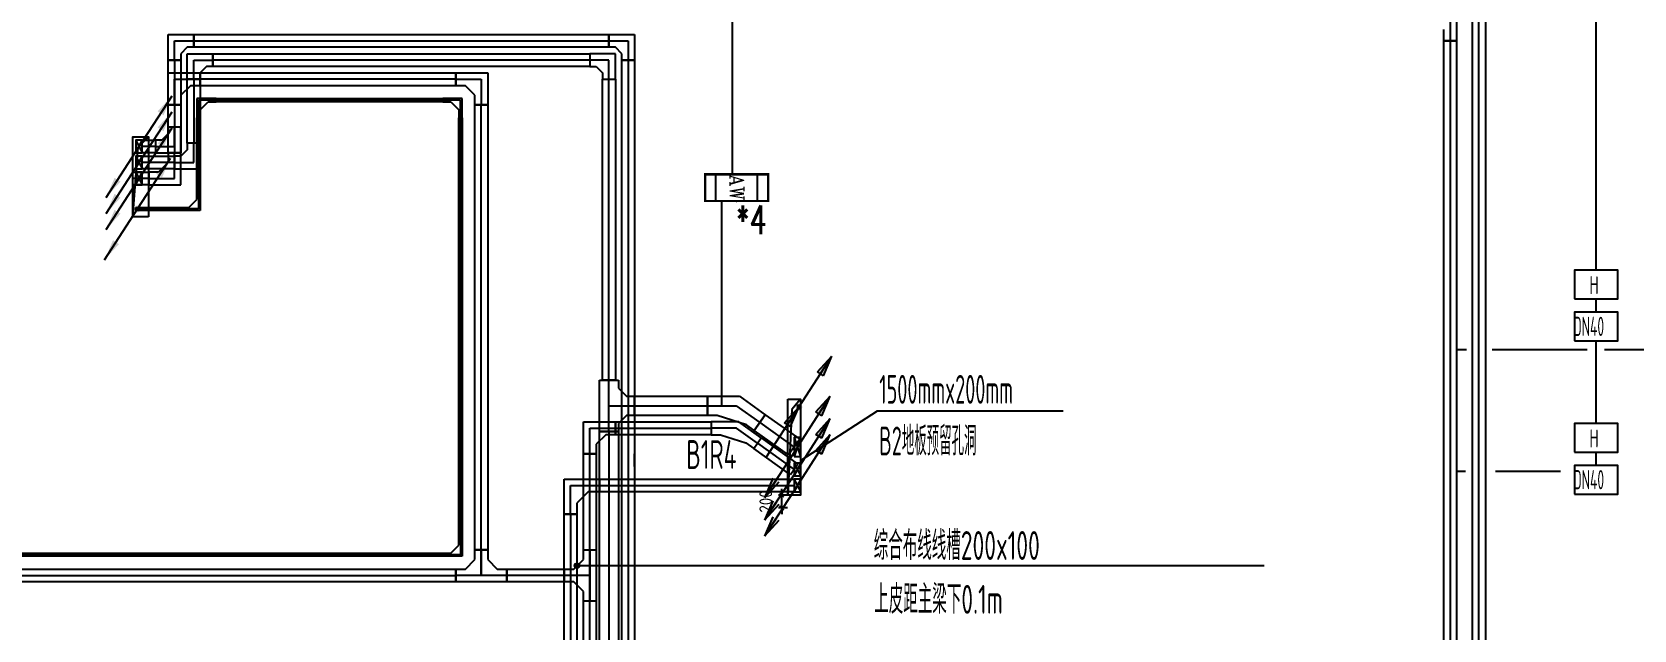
# Model space of a CAD drawing. Extents: x 0 to 3879896, y -114000 to 391286.
# Drawn here: x 1982784 to 2007824, y 260631 to 269968 of the extents above; entities that cross this region are included whole.
import ezdxf
from ezdxf.enums import TextEntityAlignment as Align

# ---------------------------------------------------------------- set-up
doc = ezdxf.new("R2010")
doc.units = 0
doc.header["$LTSCALE"] = 1000
doc.header["$MEASUREMENT"] = 0
doc.layers.get('0').update_dxf_attribs({"linetype": 'CONTINUOUS'})
doc.layers.get('Defpoints').update_dxf_attribs({"linetype": 'CONTINUOUS'})
for name, color, linetype in [('CABLETRAY_DOTE', 5, 'CONTINUOUS'), ('CABLETRAY_WEAK', 6, 'CONTINUOUS'), ('T-C-CHANNELS', 30, 'CONTINUOUS'), ('T-I-CHANNELS', 2, 'CONTINUOUS'), ('T-METER DATA', 150, 'C_LINE'), ('T-R-INTEGRATE', 1, 'CONTINUOUS'), ('T-S-CHANNELS', 4, 'CONTINUOUS'), ('T-SYSTEM BLOCK', 4, 'CONTINUOUS'), ('T-TEXT', 7, 'CONTINUOUS'), ('T-TEXT-RD', 3, 'CONTINUOUS'), ('T-光企', 120, 'CONTINUOUS'), ('T-电源线槽', 1, 'CONTINUOUS'), ('T-结构提条件', 252, 'CONTINUOUS'), ('T-铁塔', 3, 'CONTINUOUS')]:
    doc.layers.add(name, color=color, linetype=linetype)
doc.styles.add('_TCH_LABEL', font='COMPLEX', dxfattribs={"bigfont": 'GBCBIG'})
doc.styles.add('GBSTYLE', font='gbxwxt.shx', dxfattribs={"width": 0.6, "bigfont": 'gbhzfs.shx'})
doc.styles.add('HZTXT1', font='txtd.shx', dxfattribs={"width": 0.7, "bigfont": 'hztxt.shx'})
doc.styles.get("Standard").update_dxf_attribs({"font": 'GBENOR', "bigfont": 'GBCBIG'})
doc.linetypes.add('C_LINE', pattern='A,25.7,-2.08,["C",Standard,S=2.54,R=0,X=-0.54,Y=-1.27],-2.35', length=30.13)
doc.dimstyles.get("Standard").update_dxf_attribs({"dimscale": 100, "dimtxt": 3.5, "dimasz": 1, "dimexe": 2.5, "dimexo": 3, "dimgap": 1.5, "dimtad": 1, "dimdec": 0, "dimzin": 0, "dimdsep": 46, "dimtxsty": 'Standard', "dimblk": 'ARCHTICK', "dimcen": 0.09, "dimadec": 0, "dimazin": 0, "dimtfac": 1, "dimtdec": 0, "dimtix": 1, "dimtmove": 2, "dimatfit": 3, "dimldrblk": 'ARCHTICK', "dimfxl": 1, "dimtolj": 1, "dimtzin": 0, "dimarcsym": 0})

# ---------------------------------------------------------------- blocks, each defined once
blk = doc.blocks.new('空调抄费表')
at = {"layer": 'T-SYSTEM BLOCK'}
blk.add_lwpolyline([(-338, 0), (338, 0), (338, 450), (-338, 450)], close=True, dxfattribs=at)
at = {"layer": 'T-TEXT', "style": 'GBSTYLE', "width": 0.7}
blk.add_text('H', height=281, dxfattribs=at).set_placement((-106, 76))
blk = doc.blocks.new('$equip_U$00000265(GZ顾恪)')
at = {"linetype": 'Continuous'}
for p, q in [((-0.54, 0.7), (-0.54, 0)), ((0.54, 0.7), (0.54, 0))]:
    blk.add_line(p, q, dxfattribs=at)
at = {"const_width": 0.06}
blk.add_lwpolyline([(-0.82, 0.7), (0.82, 0.7), (0.82, 0), (-0.82, 0)], close=True, dxfattribs=at)
for p in [(0, 0.7), (-0.82, 0.35), (0, 0), (0.82, 0.35)]:
    blk.add_point(p)
at = {"color": 7, "style": '_TCH_LABEL'}
blk.add_attdef('$TEXT$', text='', height=0.36, dxfattribs=at).set_placement((-0.004, 0.344), align=Align.MIDDLE_CENTER)
at = {"color": 7, "style": '_TCH_LABEL', "flags": 1}
blk.add_attdef('A', text='', height=0.000025, dxfattribs=at).set_placement((0, 0), align=Align.MIDDLE_CENTER)
blk = doc.blocks.new('ArchTick')
at = {"color": 0, "const_width": 0.2}
blk.add_lwpolyline([(-0.35, -0.35), (0.35, 0.35)], dxfattribs=at)
blk = doc.blocks.new('*D672')
at = {"layer": 'Defpoints', "color": 0, "transparency": 16777216}
for p in [(1994503, 262737, 0), (1994602, 262737, 0), (1994602, 262537, 0)]:
    blk.add_point(p, dxfattribs=at)
at = {"layer": 'T-结构提条件', "color": 0, "lineweight": -2, "transparency": 16777216}
for p, q in [((1994592, 262737, 0), (1994453, 262737, 0)), ((1994503, 262737, 0), (1994503, 262837, 0)), ((1994503, 262537, 0), (1994503, 262737, 0)), ((1994592, 262537, 0), (1994453, 262537, 0)), ((1994503, 262537, 0), (1994503, 262437, 0))]:
    blk.add_line(p, q, dxfattribs=at)
at = {"layer": 'T-结构提条件', "color": 0, "lineweight": -2, "transparency": 16777216, "xscale": 100, "yscale": 100, "zscale": 100}
for p, rotation in [((1994503, 262737, 0), 270), ((1994503, 262537, 0), 90)]:
    blk.add_blockref('ArchTick', p, dxfattribs=dict(at, rotation=rotation))
at = {"layer": 'T-结构提条件', "color": 0, "transparency": 16777216, "insert": (1994253, 262637, 0), "char_height": 200, "attachment_point": 5, "rotation": 90}
blk.add_mtext('\\A1;200', dxfattribs=at)
blk = doc.blocks.new('_ArchTick')
at = {"color": 0, "linetype": 'ByBlock', "const_width": 0.4}
blk.add_lwpolyline([(-0.5, -0.5), (0.5, 0.5)], dxfattribs=at)

msp = doc.modelspace()

# ---------------------------------------------------------------- hatches: boundary and pattern name
at = {"layer": 'T-SYSTEM BLOCK'}
h = msp.add_hatch(color=256, dxfattribs=at)
edge = h.paths.add_edge_path()
edge.add_arc((1984456.9, 268180.4), 52.5, 0, 360)
h.paths.add_polyline_path([(1984839.5, 268668.9), (1984972, 268974.2), (1984747.1, 268728.9)])
h = msp.add_hatch(color=256, dxfattribs=at)
edge = h.paths.add_edge_path()
edge.add_arc((1984456.9, 268180.4), 52.5, 0, 360)
h.paths.add_polyline_path([(1984839.5, 268668.9), (1984972, 268974.2), (1984747.1, 268728.9)])
h = msp.add_hatch(color=256, dxfattribs=at)
edge = h.paths.add_edge_path()
edge.add_arc((1984456.9, 267930.4), 52.5, 0, 360)
h.paths.add_polyline_path([(1984839.5, 268418.9), (1984972, 268724.2), (1984747.1, 268478.9)])
h = msp.add_hatch(color=256, dxfattribs=at)
edge = h.paths.add_edge_path()
edge.add_arc((1984456.9, 267930.4), 52.5, 0, 360)
h.paths.add_polyline_path([(1984839.5, 268418.9), (1984972, 268724.2), (1984747.1, 268478.9)])
h = msp.add_hatch(color=256, dxfattribs=at)
edge = h.paths.add_edge_path()
edge.add_arc((1984456.9, 267680.4), 52.5, 0, 360)
h.paths.add_polyline_path([(1984839.5, 268168.9), (1984972, 268474.2), (1984747.1, 268228.9)])
h = msp.add_hatch(color=256, dxfattribs=at)
edge = h.paths.add_edge_path()
edge.add_arc((1984456.9, 267680.4), 52.5, 0, 360)
h.paths.add_polyline_path([(1984839.5, 268168.9), (1984972, 268474.2), (1984747.1, 268228.9)])
h = msp.add_hatch(color=256, dxfattribs=at)
edge = h.paths.add_edge_path()
edge.add_arc((1984456.9, 268180.4), 52.5, 0, 360)
h.paths.add_polyline_path([(1984074.2, 267691.8), (1983941.8, 267386.5), (1984166.6, 267631.9)])
h = msp.add_hatch(color=256, dxfattribs=at)
edge = h.paths.add_edge_path()
edge.add_arc((1984456.9, 268180.4), 52.5, 0, 360)
h.paths.add_polyline_path([(1984074.2, 267691.8), (1983941.8, 267386.5), (1984166.6, 267631.9)])
h = msp.add_hatch(color=256, dxfattribs=at)
edge = h.paths.add_edge_path()
edge.add_arc((1984456.9, 267930.4), 52.5, 0, 360)
h.paths.add_polyline_path([(1984074.2, 267441.8), (1983941.8, 267136.5), (1984166.6, 267381.9)])
h = msp.add_hatch(color=256, dxfattribs=at)
edge = h.paths.add_edge_path()
edge.add_arc((1984456.9, 267930.4), 52.5, 0, 360)
h.paths.add_polyline_path([(1984074.2, 267441.8), (1983941.8, 267136.5), (1984166.6, 267381.9)])
h = msp.add_hatch(color=256, dxfattribs=at)
edge = h.paths.add_edge_path()
edge.add_arc((1984432.3, 267205.3), 52.5, 0, 360)
h.paths.add_polyline_path([(1984815, 267693.8), (1984947.4, 267999.1), (1984722.6, 267753.8)])
h = msp.add_hatch(color=256, dxfattribs=at)
edge = h.paths.add_edge_path()
edge.add_arc((1984432.3, 267205.3), 52.5, 0, 360)
h.paths.add_polyline_path([(1984815, 267693.8), (1984947.4, 267999.1), (1984722.6, 267753.8)])
h = msp.add_hatch(color=256, dxfattribs=at)
edge = h.paths.add_edge_path()
edge.add_arc((1984456.9, 267680.4), 52.5, 0, 360)
h.paths.add_polyline_path([(1984074.2, 267191.8), (1983941.8, 266886.5), (1984166.6, 267131.9)])
h = msp.add_hatch(color=256, dxfattribs=at)
edge = h.paths.add_edge_path()
edge.add_arc((1984456.9, 267680.4), 52.5, 0, 360)
h.paths.add_polyline_path([(1984074.2, 267191.8), (1983941.8, 266886.5), (1984166.6, 267131.9)])
h = msp.add_hatch(color=256, dxfattribs=at)
edge = h.paths.add_edge_path()
edge.add_arc((1984432.3, 267205.3), 52.5, 0, 360)
h.paths.add_polyline_path([(1984049.7, 266716.7), (1983917.2, 266411.4), (1984142, 266656.7)])
h = msp.add_hatch(color=256, dxfattribs=at)
edge = h.paths.add_edge_path()
edge.add_arc((1984432.3, 267205.3), 52.5, 0, 360)
h.paths.add_polyline_path([(1984049.7, 266716.7), (1983917.2, 266411.4), (1984142, 266656.7)])
h = msp.add_hatch(color=256, dxfattribs=at)
edge = h.paths.add_edge_path()
edge.add_arc((1994771.8, 264112.1), 52.5, 0, 360)
h.paths.add_polyline_path([(1995154.5, 264600.6), (1995286.9, 264905.9), (1995062.1, 264660.6)])
h = msp.add_hatch(color=256, dxfattribs=at)
edge = h.paths.add_edge_path()
edge.add_arc((1994771.8, 264112.1), 52.5, 0, 360)
h.paths.add_polyline_path([(1995154.5, 264600.6), (1995286.9, 264905.9), (1995062.1, 264660.6)])
h = msp.add_hatch(color=256, dxfattribs=at)
edge = h.paths.add_edge_path()
edge.add_arc((1994746.8, 263487.1), 52.5, 0, 360)
h.paths.add_polyline_path([(1995129.5, 263975.6), (1995261.9, 264280.9), (1995037.1, 264035.6)])
h = msp.add_hatch(color=256, dxfattribs=at)
edge = h.paths.add_edge_path()
edge.add_arc((1994746.8, 263487.1), 52.5, 0, 360)
h.paths.add_polyline_path([(1995129.5, 263975.6), (1995261.9, 264280.9), (1995037.1, 264035.6)])
h = msp.add_hatch(color=256, dxfattribs=at)
h.paths.add_polyline_path([(1994719.3, 264112.1, 0.210266), (1994736.4, 264073.4), (1994771.8, 264112.1), (1994750.9, 264063.9, 0.5398713), (1994824.3, 264112.1, 1)])
h.paths.add_polyline_path([(1994771.8, 264112.1), (1994743.3, 264068, 0.0415828), (1994750.9, 264063.9)], flags=17)
h.paths.add_polyline_path([(1994771.8, 264112.1), (1994736.4, 264073.4, 0.0415828), (1994743.3, 264068)], flags=17)
h.paths.add_polyline_path([(1994743.3, 264068, -0.0415828), (1994736.4, 264073.4), (1994547, 263866.7), (1994593.2, 263836.7)])
h.paths.add_polyline_path([(1994750.9, 264063.9, -0.0415828), (1994743.3, 264068), (1994593.2, 263836.7), (1994639.4, 263806.8)])
h = msp.add_hatch(color=256, dxfattribs=at)
h.paths.add_polyline_path([(1994719.3, 264112.1, 0.210266), (1994736.4, 264073.4), (1994771.8, 264112.1), (1994750.9, 264063.9, 0.5398713), (1994824.3, 264112.1, 1)])
h.paths.add_polyline_path([(1994771.8, 264112.1), (1994743.3, 264068, 0.0415828), (1994750.9, 264063.9)], flags=17)
h.paths.add_polyline_path([(1994771.8, 264112.1), (1994736.4, 264073.4, 0.0415828), (1994743.3, 264068)], flags=17)
h.paths.add_polyline_path([(1994743.3, 264068, -0.0415828), (1994736.4, 264073.4), (1994547, 263866.7), (1994593.2, 263836.7)])
h.paths.add_polyline_path([(1994750.9, 264063.9, -0.0415828), (1994743.3, 264068), (1994593.2, 263836.7), (1994639.4, 263806.8)])
h = msp.add_hatch(color=256, dxfattribs=at)
edge = h.paths.add_edge_path()
edge.add_arc((1994746.8, 263137.1), 52.5, 0, 360)
h.paths.add_polyline_path([(1995129.5, 263625.6), (1995261.9, 263930.9), (1995037.1, 263685.6)])
h = msp.add_hatch(color=256, dxfattribs=at)
edge = h.paths.add_edge_path()
edge.add_arc((1994746.8, 263137.1), 52.5, 0, 360)
h.paths.add_polyline_path([(1995129.5, 263625.6), (1995261.9, 263930.9), (1995037.1, 263685.6)])
h = msp.add_hatch(color=256, dxfattribs=at)
edge = h.paths.add_edge_path()
edge.add_arc((1994746.8, 262887.1), 52.5, 0, 360)
h.paths.add_polyline_path([(1995129.5, 263375.6), (1995261.9, 263680.9), (1995037.1, 263435.6)])
h = msp.add_hatch(color=256, dxfattribs=at)
edge = h.paths.add_edge_path()
edge.add_arc((1994746.8, 262887.1), 52.5, 0, 360)
h.paths.add_polyline_path([(1995129.5, 263375.6), (1995261.9, 263680.9), (1995037.1, 263435.6)])
h = msp.add_hatch(color=256, dxfattribs=at)
edge = h.paths.add_edge_path()
edge.add_arc((1994746.8, 263487.1), 52.5, 0, 360)
h.paths.add_polyline_path([(1994364.2, 262998.5), (1994231.7, 262693.2), (1994456.6, 262938.6)])
h = msp.add_hatch(color=256, dxfattribs=at)
edge = h.paths.add_edge_path()
edge.add_arc((1994746.8, 263487.1), 52.5, 0, 360)
h.paths.add_polyline_path([(1994364.2, 262998.5), (1994231.7, 262693.2), (1994456.6, 262938.6)])
h = msp.add_hatch(color=256, dxfattribs=at)
edge = h.paths.add_edge_path()
edge.add_arc((1994746.8, 263137.1), 52.5, 0, 360)
h.paths.add_polyline_path([(1994364.2, 262648.5), (1994231.7, 262343.2), (1994456.6, 262588.6)])
h = msp.add_hatch(color=256, dxfattribs=at)
edge = h.paths.add_edge_path()
edge.add_arc((1994746.8, 263137.1), 52.5, 0, 360)
h.paths.add_polyline_path([(1994364.2, 262648.5), (1994231.7, 262343.2), (1994456.6, 262588.6)])
h = msp.add_hatch(color=256, dxfattribs=at)
edge = h.paths.add_edge_path()
edge.add_arc((1994746.8, 262887.1), 52.5, 0, 360)
h.paths.add_polyline_path([(1994364.2, 262398.5), (1994231.7, 262093.2), (1994456.6, 262338.6)])
h = msp.add_hatch(color=256, dxfattribs=at)
edge = h.paths.add_edge_path()
edge.add_arc((1994746.8, 262887.1), 52.5, 0, 360)
h.paths.add_polyline_path([(1994364.2, 262398.5), (1994231.7, 262093.2), (1994456.6, 262338.6)])
at = {"layer": 'T-TEXT', "linetype": 'ByBlock'}
h = msp.add_hatch(color=256, dxfattribs=at)
edge = h.paths.add_edge_path()
edge.add_arc((1991302.3, 261635.2), 37.5, 0, 360)

# ---------------------------------------------------------------- linework, layer by layer
at = {"layer": 'CABLETRAY_DOTE'}
for p, q in [((2004951.2, 270280.8, 0), (2004951.2, 269830.8, 0)), ((2005401.2, 256976.3, 0), (2005401.2, 270280.8, 0)), ((1985011.3, 269530.4, 0), (1985011.3, 269830.4, 0)), ((1985011.3, 269830.4, 0), (1985311.3, 269830.4, 0)), ((1985311.3, 269830.4, 0), (1991802.3, 269830.4, 0)), ((1991802.3, 269830.4, 0), (1992102.3, 269830.4, 0)), ((1992102.3, 269830.4, 0), (1992102.3, 269530.4, 0)), ((2004951.2, 269830.8, 0), (2004951.2, 257514.4, 0)), ((1985011.3, 269530.4, 0), (1985011.3, 268480.3, 0)), ((1992102.3, 269530.4, 0), (1992102.3, 251850.5, 0)), ((1985011.3, 268830.4, 0), (1985011.3, 269230.4, 0)), ((1985011.3, 269230.4, 0), (1985411.3, 269230.4, 0)), ((1989407, 269230.4, 0), (1985411.3, 269230.4, 0)), ((1989407, 269230.4, 0), (1989807, 269230.4, 0)), ((1989807, 269230.4, 0), (1989807, 268830.4, 0)), ((1985011.3, 268830.4, 0), (1985011.3, 268080.2, 0)), ((1989807, 261880.7, 0), (1989807, 268830.4, 0)), ((1985011.3, 268180.3, 0), (1985011.3, 268480.3, 0)), ((1984711.3, 268180.3, 0), (1984506.9, 268180.4, 0)), ((1984711.3, 268180.3, 0), (1985011.3, 268180.3, 0)), ((1985011.3, 267680.2, 0), (1985011.3, 268080.2, 0)), ((1984611.3, 267680.2, 0), (1984356.9, 267680.2, 0)), ((1984611.3, 267680.2, 0), (1985011.3, 267680.2, 0)), ((1991502.3, 263380, 0), (1991502.3, 263780, 0)), ((1991502.3, 263780, 0), (1991902.3, 263780, 0)), ((1991902.3, 263780, 0), (1993397.6, 263780, 0)), ((1991502.3, 252800.5, 0), (1991502.3, 263380, 0)), ((1991202.3, 262437.1, 0), (1991202.3, 262887.1, 0)), ((1991202.3, 262887.1, 0), (1991652.3, 262887.1, 0)), ((1991652.3, 262887.1, 0), (1994696.8, 262887.1, 0)), ((1991202.3, 262437.1, 0), (1991202.3, 253250.5, 0)), ((1989807, 261880.7, 0), (1989807, 261480.7, 0)), ((1977096.9, 261480.7, 0), (1989407, 261480.7, 0)), ((1989807, 261480.7, 0), (1989407, 261480.7, 0))]:
    msp.add_line(p, q, dxfattribs=at)
at = {"layer": 'CABLETRAY_DOTE', "linetype": 'ByBlock'}
for p, q in [((1985311.3, 269230.4, 0), (1985311.3, 269530.4, 0)), ((1985311.3, 269530.4, 0), (1985611.3, 269530.4, 0)), ((1991502.3, 269530.4, 0), (1985611.3, 269530.4, 0)), ((1991802.3, 269530.4, 0), (1991502.3, 269530.4, 0)), ((1991802.3, 269230.4, 0), (1991802.3, 269530.4, 0)), ((1985311.3, 269230.4, 0), (1985311.3, 268230.4, 0)), ((1991802.3, 264530, 0), (1991802.3, 269230.4, 0)), ((1985661.3, 268905.4, 0), (1985386.3, 268905.4, 0)), ((1985386.3, 268905.4, 0), (1985386.3, 268630.4, 0)), ((1985661.3, 268905.4, 0), (1989207, 268905.4, 0)), ((1989482, 268905.4, 0), (1989207, 268905.4, 0)), ((1989482, 268630.4, 0), (1989482, 268905.4, 0)), ((1985386.3, 267480.3, 0), (1985386.3, 268630.4, 0)), ((1989482, 262080.7, 0), (1989482, 268630.4, 0)), ((1985311.3, 267930.4, 0), (1985311.3, 268230.4, 0)), ((1985011.3, 267930.4, 0), (1984506.9, 267930.4, 0)), ((1985011.3, 267930.4, 0), (1985311.3, 267930.4, 0)), ((1985386.3, 267480.3, 0), (1985386.3, 267205.3, 0)), ((1984457.3, 267205.3, 0), (1985111.3, 267205.3, 0)), ((1985386.3, 267205.3, 0), (1985111.3, 267205.3, 0)), ((1991802.3, 263730, 0), (1991802.3, 264530, 0)), ((1991802.3, 264130, 0), (1992202.3, 264130, 0)), ((1992202.3, 264130, 0), (1993342.1, 264130, 0)), ((1993342.1, 264130, 0), (1993792.1, 264130, 0)), ((1993792.1, 264130, 0), (1994158.9, 263869.3, 0)), ((1991802.3, 263730, 0), (1991802.3, 252350.5, 0)), ((1993797.6, 263780, 0), (1993397.6, 263780, 0)), ((1994123, 263547.4, 0), (1993797.6, 263780, 0)), ((1994158.9, 263869.3, 0), (1994696.8, 263487.1, 0)), ((1994123, 263547.4, 0), (1994696.8, 263137.1, 0)), ((1989482, 262080.7, 0), (1989482, 261805.7, 0)), ((1989207, 261805.7, 0), (1976646.9, 261805.7, 0)), ((1989482, 261805.7, 0), (1989207, 261805.7, 0)), ((1989807, 261480.7), (1989807, 261880.7)), ((1991502.3, 261880.7), (1991502.3, 261080.7)), ((1990207, 261480.7), (1989407, 261480.7)), ((1991102.3, 261480.7), (1990207, 261480.7)), ((1991502.3, 261480.7), (1991102.3, 261480.7))]:
    msp.add_line(p, q, dxfattribs=at)
at = {"layer": 'CABLETRAY_WEAK'}
for p, q in [((2005301.2, 256976.3, 0), (2005301.2, 270280.8, 0)), ((2005501.2, 270280.8, 0), (2005501.2, 256976.3, 0)), ((1991402.3, 263380, 0), (1991402.3, 263880, 0)), ((1991402.3, 263880, 0), (1991902.3, 263880, 0)), ((1991752.3, 263680, 0), (1991602.3, 263530, 0)), ((1991902.3, 263680, 0), (1991752.3, 263680, 0)), ((1991902.3, 263680, 0), (1991902.3, 263880, 0)), ((1991902.3, 263880, 0), (1993397.6, 263880, 0)), ((1991902.3, 263880, 0), (1991902.3, 263680, 0)), ((1993397.6, 263680, 0), (1991902.3, 263680, 0)), ((1993397.6, 263880, 0), (1993397.6, 263680, 0)), ((1991602.3, 263530, 0), (1991602.3, 263380, 0)), ((1991402.3, 263380, 0), (1991602.3, 263380, 0)), ((1991602.3, 263380, 0), (1991402.3, 263380, 0)), ((1991402.3, 261730.7, 0), (1991402.3, 263380, 0)), ((1991602.3, 263380, 0), (1991602.3, 252800.5, 0)), ((1994796.8, 263237.1, 0), (1994696.8, 263037.1, 0)), ((1994696.8, 263237.1, 0), (1994796.8, 263037.1, 0)), ((1991402.3, 252800.5, 0), (1991402.3, 261230.7, 0))]:
    msp.add_line(p, q, dxfattribs=at)
at = {"layer": 'CABLETRAY_WEAK', "linetype": 'ByBlock'}
for p, q in [((1993829.7, 263880, 0), (1993397.6, 263880, 0)), ((1993397.6, 263880, 0), (1993397.6, 263680, 0)), ((1993397.6, 263680, 0), (1993547.6, 263680, 0)), ((1993547.6, 263680, 0), (1993942.8, 263553.3, 0)), ((1994181.2, 263628.7, 0), (1993829.7, 263880, 0)), ((1993942.8, 263553.3, 0), (1994064.8, 263466, 0)), ((1994064.8, 263466, 0), (1994181.2, 263628.7, 0)), ((1994064.8, 263466, 0), (1994181.2, 263628.7, 0)), ((1994638.7, 263055.7, 0), (1994064.8, 263466, 0)), ((1994181.2, 263628.7, 0), (1994755, 263218.4, 0)), ((1994755, 263218.4, 0), (1994638.7, 263055.7, 0)), ((1989557, 261580.7), (1989707, 261730.7)), ((1989707, 261730.7), (1989707, 261880.7)), ((1989707, 261880.7), (1989907, 261880.7)), ((1989907, 261880.7), (1989907, 261730.7)), ((1989907, 261730.7), (1990057, 261580.7)), ((1991252.3, 261580.7), (1991402.3, 261730.7)), ((1991402.3, 261730.7), (1991402.3, 261880.7)), ((1991402.3, 261880.7), (1991602.3, 261880.7)), ((1991602.3, 261880.7), (1991602.3, 261080.7)), ((1989407, 261380.7), (1989407, 261580.7)), ((1989407, 261580.7), (1989557, 261580.7)), ((1990057, 261580.7), (1990207, 261580.7)), ((1990207, 261380.7), (1990207, 261580.7)), ((1990207, 261580.7), (1991102.3, 261580.7)), ((1990207, 261580.7), (1990207, 261380.7)), ((1991102.3, 261580.7), (1991102.3, 261380.7)), ((1991102.3, 261380.7), (1991102.3, 261580.7)), ((1991102.3, 261580.7), (1991252.3, 261580.7)), ((1990207, 261380.7), (1989407, 261380.7)), ((1991102.3, 261380.7), (1990207, 261380.7)), ((1991252.3, 261380.7), (1991102.3, 261380.7)), ((1991402.3, 261230.7), (1991252.3, 261380.7)), ((1991402.3, 261080.7), (1991402.3, 261230.7)), ((1991602.3, 261080.7), (1991402.3, 261080.7))]:
    msp.add_line(p, q, dxfattribs=at)
at = {"layer": 'CABLETRAY_WEAK', "elevation": 0}
msp.add_lwpolyline([(1994696.8, 263037.1), (1994796.8, 263037.1), (1994796.8, 263237.1), (1994696.8, 263237.1)], close=True, dxfattribs=at)
at = {"layer": 'T-C-CHANNELS'}
for p, q in [((1984911.3, 269530.4, 0), (1984911.3, 269930.4, 0)), ((1984911.3, 269930.4, 0), (1985311.3, 269930.4, 0)), ((1985211.3, 269730.4, 0), (1985111.3, 269630.4, 0)), ((1985311.3, 269730.4, 0), (1985211.3, 269730.4, 0)), ((1985311.3, 269930.4, 0), (1985311.3, 269730.4, 0)), ((1985311.3, 269730.4, 0), (1985311.3, 269930.4, 0)), ((1985311.3, 269930.4, 0), (1991802.3, 269930.4, 0)), ((1991802.3, 269730.4, 0), (1985311.3, 269730.4, 0)), ((1991802.3, 269930.4, 0), (1991802.3, 269730.4, 0)), ((1991802.3, 269930.4, 0), (1992202.3, 269930.4, 0)), ((1991802.3, 269730.4, 0), (1991802.3, 269930.4, 0)), ((1991902.3, 269730.4, 0), (1991802.3, 269730.4, 0)), ((1992002.3, 269630.4, 0), (1991902.3, 269730.4, 0)), ((1992202.3, 269930.4, 0), (1992202.3, 269530.4, 0)), ((1984911.3, 268480.3, 0), (1984911.3, 269530.4, 0)), ((1984911.3, 269530.4, 0), (1985111.3, 269530.4, 0)), ((1985111.3, 269530.4, 0), (1984911.3, 269530.4, 0)), ((1985111.3, 269630.4, 0), (1985111.3, 269530.4, 0)), ((1985111.3, 269530.4, 0), (1985111.3, 268480.3, 0)), ((1992002.3, 269530.4, 0), (1992002.3, 269630.4, 0)), ((1992202.3, 269530.4, 0), (1992002.3, 269530.4, 0)), ((1992002.3, 251850.5, 0), (1992002.3, 269530.4, 0)), ((1992002.3, 269530.4, 0), (1992202.3, 269530.4, 0)), ((1992202.3, 269530.4, 0), (1992202.3, 251850.5, 0)), ((1985111.3, 268480.3, 0), (1984911.3, 268480.3, 0)), ((1985111.3, 268480.3, 0), (1984911.3, 268480.3, 0)), ((1984911.3, 268480.3, 0), (1984911.3, 268380.3, 0)), ((1985111.3, 268080.3, 0), (1985111.3, 268480.3, 0)), ((1984406.9, 268280.4, 0), (1984506.9, 268080.4, 0)), ((1984406.9, 268080.4, 0), (1984506.9, 268280.4, 0)), ((1984406.9, 268280.4, 0), (1984506.9, 268080.4, 0)), ((1984406.9, 268080.4, 0), (1984506.9, 268280.4, 0)), ((1984506.8, 268080.4, 0), (1984506.9, 268280.4, 0)), ((1984506.9, 268280.4, 0), (1984711.3, 268280.3, 0)), ((1984711.3, 268280.3, 0), (1984711.3, 268080.3, 0)), ((1984811.3, 268280.3, 0), (1984711.3, 268280.3, 0)), ((1984711.3, 268280.3, 0), (1984711.3, 268080.3, 0)), ((1984911.3, 268380.3, 0), (1984811.3, 268280.3, 0)), ((1984711.3, 268080.3, 0), (1984506.8, 268080.4, 0)), ((1984711.3, 268080.3, 0), (1985111.3, 268080.3, 0))]:
    msp.add_line(p, q, dxfattribs=at)
at = {"layer": 'T-C-CHANNELS', "elevation": 0}
msp.add_lwpolyline([(1984506.9, 268080.4), (1984506.9, 268280.4), (1984406.9, 268280.4), (1984406.9, 268080.4)], close=True, dxfattribs=at)
msp.add_lwpolyline([(1984506.9, 268080.4), (1984506.9, 268280.4), (1984406.9, 268280.4), (1984406.9, 268080.4)], close=True, dxfattribs=at)
at = {"layer": 'T-I-CHANNELS'}
for p, q in [((2005051.2, 270380.8, 0), (2005051.2, 269830.8, 0)), ((2004851.2, 269830.8, 0), (2004851.2, 270005.8, 0)), ((2005051.2, 269830.8, 0), (2004851.2, 269830.8, 0)), ((2004851.2, 257514.4, 0), (2004851.2, 269830.8, 0)), ((2004851.2, 269830.8, 0), (2005051.2, 269830.8, 0)), ((2005051.2, 269830.8, 0), (2005051.2, 257514.4, 0)), ((1991102.3, 262437.1, 0), (1991102.3, 262987.1, 0)), ((1991102.3, 262987.1, 0), (1991652.3, 262987.1, 0)), ((1991652.3, 262787.1, 0), (1991652.3, 262987.1, 0)), ((1991652.3, 262987.1, 0), (1994696.8, 262987.1, 0)), ((1991652.3, 262987.1, 0), (1991652.3, 262787.1, 0)), ((1994796.8, 262987.1, 0), (1994696.8, 262787.1, 0)), ((1994696.8, 262987.1, 0), (1994796.8, 262787.1, 0)), ((1994696.8, 262987.1, 0), (1994696.8, 262787.1, 0)), ((1991477.3, 262787.1, 0), (1991302.3, 262612.1, 0)), ((1991652.3, 262787.1, 0), (1991477.3, 262787.1, 0)), ((1994696.8, 262787.1, 0), (1991652.3, 262787.1, 0)), ((1991102.3, 253250.5, 0), (1991102.3, 262437.1, 0)), ((1991102.3, 262437.1, 0), (1991302.3, 262437.1, 0)), ((1991302.3, 262437.1, 0), (1991102.3, 262437.1, 0)), ((1991302.3, 262612.1, 0), (1991302.3, 262437.1, 0)), ((1991302.3, 262437.1, 0), (1991302.3, 253250.5, 0))]:
    msp.add_line(p, q, dxfattribs=at)
at = {"layer": 'T-I-CHANNELS', "elevation": 0}
msp.add_lwpolyline([(1994696.8, 262787.1), (1994796.8, 262787.1), (1994796.8, 262987.1), (1994696.8, 262987.1)], close=True, dxfattribs=at)
msp.add_lwpolyline([(1994696.8, 262787.1), (1994796.8, 262787.1), (1994796.8, 262987.1), (1994696.8, 262987.1)], close=True, dxfattribs=at)
at = {"layer": 'T-METER DATA', "linetype": 'ByBlock'}
for p, q in [((2007233.3, 266249.9, 0), (2007233.3, 274219.7, 0)), ((1993734.5, 267746.6), (1993734.9, 271398.1, 0)), ((1993560.5, 267326.6, 0), (1993560.5, 264146.6)), ((2007233.3, 263855.5, 0), (2007233.3, 265145.4, 0))]:
    msp.add_line(p, q, dxfattribs=at)
at = {"layer": 'T-METER DATA', "color": 1, "linetype": 'ByBlock'}
for centre in [(1934380.6, 300106.3), (2000340.4, 292621.3)]:
    msp.add_circle(centre, 50000, dxfattribs=at)
at = {"layer": 'T-R-INTEGRATE', "linetype": 'ByBlock'}
for p, q in [((2005207.5, 265005.2), (2005051.2, 265005.2)), ((2007093.8, 265005.2), (2005605.9, 265005.2)), ((2008621.4, 265005.2), (2007364.2, 265005.2)), ((2005189.4, 263105.2), (2005051.2, 263105.2)), ((2006675.2, 263105.2), (2005661.8, 263105.2))]:
    msp.add_line(p, q, dxfattribs=at)
at = {"layer": 'T-S-CHANNELS'}
for p, q in [((1984911.3, 268830.4, 0), (1984911.3, 269330.4, 0)), ((1984911.3, 269330.4, 0), (1985411.3, 269330.4, 0)), ((1985411.3, 269130.4, 0), (1985411.3, 269330.4, 0)), ((1985411.3, 269330.4, 0), (1989407, 269330.4, 0)), ((1985411.3, 269330.4, 0), (1985411.3, 269130.4, 0)), ((1989407, 269330.4, 0), (1989407, 269130.4, 0)), ((1989407, 269330.4, 0), (1989907, 269330.4, 0)), ((1989407, 269130.4, 0), (1989407, 269330.4, 0)), ((1989907, 269330.4, 0), (1989907, 268830.4, 0)), ((1985261.3, 269130.4, 0), (1985111.3, 268980.4, 0)), ((1985111.3, 268980.4, 0), (1985111.3, 268830.4, 0)), ((1985411.3, 269130.4, 0), (1985261.3, 269130.4, 0)), ((1989407, 269130.4, 0), (1985411.3, 269130.4, 0)), ((1989557, 269130.4, 0), (1989407, 269130.4, 0)), ((1989707, 268980.4, 0), (1989557, 269130.4, 0)), ((1989707, 268830.4, 0), (1989707, 268980.4, 0)), ((1984911.3, 268080.2, 0), (1984911.3, 268830.4, 0)), ((1984911.3, 268830.4, 0), (1985111.3, 268830.4, 0)), ((1985111.3, 268830.4, 0), (1984911.3, 268830.4, 0)), ((1985111.3, 268830.4, 0), (1985111.3, 268080.2, 0)), ((1989707, 268830.4, 0), (1989907, 268830.4, 0)), ((1989707, 261880.7, 0), (1989707, 268830.4, 0)), ((1989907, 268830.4, 0), (1989707, 268830.4, 0)), ((1989907, 268830.4, 0), (1989907, 261880.7, 0)), ((1985111.3, 268080.2, 0), (1984911.3, 268080.2, 0)), ((1985111.3, 268080.2, 0), (1984911.3, 268080.2, 0)), ((1984911.3, 268080.2, 0), (1984911.3, 267930.2, 0)), ((1985111.3, 267580.2, 0), (1985111.3, 268080.2, 0)), ((1984356.9, 267580.2, 0), (1984356.9, 267780.2, 0)), ((1984356.9, 267780.2, 0), (1984611.3, 267780.2, 0)), ((1984406.9, 267780.2, 0), (1984506.9, 267580.2, 0)), ((1984406.9, 267580.2, 0), (1984506.9, 267780.2, 0)), ((1984611.3, 267780.2, 0), (1984611.3, 267580.2, 0)), ((1984761.3, 267780.2, 0), (1984611.3, 267780.2, 0)), ((1984611.3, 267780.2, 0), (1984611.3, 267580.2, 0)), ((1984911.3, 267930.2, 0), (1984761.3, 267780.2, 0)), ((1984611.3, 267580.2, 0), (1984356.9, 267580.2, 0)), ((1984611.3, 267580.2, 0), (1985111.3, 267580.2, 0)), ((1989557, 261580.7, 0), (1989707, 261730.7, 0)), ((1989907, 261880.7, 0), (1989707, 261880.7, 0)), ((1989707, 261730.7, 0), (1989707, 261880.7, 0)), ((1989707, 261880.7, 0), (1989907, 261880.7, 0)), ((1989907, 261880.7, 0), (1989907, 261730.7, 0)), ((1977096.9, 261580.7, 0), (1989407, 261580.7, 0)), ((1989407, 261580.7, 0), (1989407, 261380.7, 0)), ((1989407, 261380.7, 0), (1989407, 261580.7, 0)), ((1989407, 261580.7, 0), (1989557, 261580.7, 0)), ((1989407, 261380.7, 0), (1977096.9, 261380.7, 0)), ((1989907, 261380.7, 0), (1989407, 261380.7, 0))]:
    msp.add_line(p, q, dxfattribs=at)
at = {"layer": 'T-S-CHANNELS', "elevation": 0}
for points in [[(1984506.9, 267580.4), (1984506.9, 267780.4), (1984406.9, 267780.4), (1984406.9, 267580.4)], [(1984506.9, 267580.4), (1984506.9, 267780.4), (1984406.9, 267780.4), (1984406.9, 267580.4)], [(1984506.9, 267580.2), (1984506.9, 267780.2), (1984406.9, 267780.2), (1984406.9, 267580.2)]]:
    msp.add_lwpolyline(points, close=True, dxfattribs=at)
at = {"layer": 'T-SYSTEM BLOCK'}
for p, q in [((1984456.9, 268180.4, 0), (1984972, 268974.2, 0)), ((1984456.9, 268180.4, 0), (1984972, 268974.2, 0)), ((1984456.9, 267930.4, 0), (1984972, 268724.2, 0)), ((1984456.9, 267930.4, 0), (1984972, 268724.2, 0)), ((1984456.9, 267680.4, 0), (1984972, 268474.2, 0)), ((1984456.9, 267680.4, 0), (1984972, 268474.2, 0)), ((1983941.8, 267386.5, 0), (1984456.9, 268180.4, 0)), ((1983941.8, 267386.5, 0), (1984456.9, 268180.4, 0)), ((1983941.8, 267136.5, 0), (1984456.9, 267930.4, 0)), ((1983941.8, 267136.5, 0), (1984456.9, 267930.4, 0)), ((1984432.3, 267205.3, 0), (1984947.4, 267999.1, 0)), ((1984432.3, 267205.3, 0), (1984947.4, 267999.1, 0)), ((1983941.8, 266886.5, 0), (1984456.9, 267680.4, 0)), ((1983941.8, 266886.5, 0), (1984456.9, 267680.4, 0)), ((1983917.2, 266411.4, 0), (1984432.3, 267205.3, 0)), ((1983917.2, 266411.4, 0), (1984432.3, 267205.3, 0)), ((2007233.3, 265595.4, 0), (2007233.3, 265799.9, 0)), ((1994771.8, 264112.1, 0), (1995286.9, 264905.9, 0)), ((1994771.8, 264112.1, 0), (1995286.9, 264905.9, 0)), ((1995062.1, 264660.6, 0), (1995286.9, 264905.9, 0)), ((1995062.1, 264660.6, 0), (1995286.9, 264905.9, 0)), ((1995154.5, 264600.6, 0), (1995286.9, 264905.9, 0)), ((1995154.5, 264600.6, 0), (1995286.9, 264905.9, 0)), ((1995154.5, 264600.6, 0), (1995062.1, 264660.6, 0)), ((1995154.5, 264600.6, 0), (1995062.1, 264660.6, 0)), ((1994746.8, 263487.1, 0), (1995261.9, 264280.9, 0)), ((1994746.8, 263487.1, 0), (1995261.9, 264280.9, 0)), ((1995037.1, 264035.6, 0), (1995261.9, 264280.9, 0)), ((1995037.1, 264035.6, 0), (1995261.9, 264280.9, 0)), ((1995129.5, 263975.6, 0), (1995261.9, 264280.9, 0)), ((1995129.5, 263975.6, 0), (1995261.9, 264280.9, 0)), ((1994256.7, 263318.2, 0), (1994771.8, 264112.1, 0)), ((1994256.7, 263318.2, 0), (1994771.8, 264112.1, 0)), ((1994547, 263866.7, 0), (1994771.8, 264112.1, 0)), ((1994547, 263866.7, 0), (1994771.8, 264112.1, 0)), ((1994639.4, 263806.8, 0), (1994771.8, 264112.1, 0)), ((1994639.4, 263806.8, 0), (1994771.8, 264112.1, 0)), ((1994746.8, 263137.1, 0), (1995261.9, 263930.9, 0)), ((1994746.8, 263137.1, 0), (1995261.9, 263930.9, 0)), ((1995129.5, 263975.6, 0), (1995037.1, 264035.6, 0)), ((1995129.5, 263975.6, 0), (1995037.1, 264035.6, 0)), ((1995037.1, 263685.6, 0), (1995261.9, 263930.9, 0)), ((1995037.1, 263685.6, 0), (1995261.9, 263930.9, 0)), ((1995129.5, 263625.6, 0), (1995261.9, 263930.9, 0)), ((1995129.5, 263625.6, 0), (1995261.9, 263930.9, 0)), ((1994639.4, 263806.8, 0), (1994547, 263866.7, 0)), ((1994639.4, 263806.8, 0), (1994547, 263866.7, 0)), ((1994746.8, 262887.1, 0), (1995261.9, 263680.9, 0)), ((1994746.8, 262887.1, 0), (1995261.9, 263680.9, 0)), ((1995129.5, 263625.6, 0), (1995037.1, 263685.6, 0)), ((1995129.5, 263625.6, 0), (1995037.1, 263685.6, 0)), ((1995037.1, 263435.6, 0), (1995261.9, 263680.9, 0)), ((1995037.1, 263435.6, 0), (1995261.9, 263680.9, 0)), ((1995129.5, 263375.6, 0), (1995261.9, 263680.9, 0)), ((1995129.5, 263375.6, 0), (1995261.9, 263680.9, 0)), ((1994746.8, 263487.1, 0), (1994231.7, 262693.2, 0)), ((1994746.8, 263487.1, 0), (1994231.7, 262693.2, 0)), ((1995129.5, 263375.6, 0), (1995037.1, 263435.6, 0)), ((1995129.5, 263375.6, 0), (1995037.1, 263435.6, 0)), ((2007233.3, 263201, 0), (2007233.3, 263405.5, 0)), ((1994746.8, 263137.1, 0), (1994231.7, 262343.2, 0)), ((1994746.8, 263137.1, 0), (1994231.7, 262343.2, 0)), ((1994364.2, 262998.5, 0), (1994231.7, 262693.2, 0)), ((1994364.2, 262998.5, 0), (1994231.7, 262693.2, 0)), ((1994456.6, 262938.6, 0), (1994231.7, 262693.2, 0)), ((1994456.6, 262938.6, 0), (1994231.7, 262693.2, 0)), ((1994746.8, 262887.1, 0), (1994231.7, 262093.2, 0)), ((1994746.8, 262887.1, 0), (1994231.7, 262093.2, 0)), ((1994364.2, 262648.5, 0), (1994231.7, 262343.2, 0)), ((1994364.2, 262648.5, 0), (1994231.7, 262343.2, 0)), ((1994456.6, 262588.6, 0), (1994231.7, 262343.2, 0)), ((1994456.6, 262588.6, 0), (1994231.7, 262343.2, 0)), ((1994364.2, 262398.5, 0), (1994231.7, 262093.2, 0)), ((1994364.2, 262398.5, 0), (1994231.7, 262093.2, 0)), ((1994456.6, 262338.6, 0), (1994231.7, 262093.2, 0)), ((1994456.6, 262338.6, 0), (1994231.7, 262093.2, 0))]:
    msp.add_line(p, q, dxfattribs=at)
at = {"layer": 'T-SYSTEM BLOCK', "color": 8, "linetype": 'ByBlock'}
for p, q in [((1984444.7, 268168.2, 0), (1984606.9, 268330.3, 0)), ((1984356.9, 267080.3, 0), (1984444.7, 268168.2, 0))]:
    msp.add_line(p, q, dxfattribs=at)
at = {"layer": 'T-SYSTEM BLOCK', "color": 3, "linetype": 'ByBlock', "elevation": 0}
msp.add_lwpolyline([(1984606.9, 267080.3), (1984356.9, 267080.3), (1984356.9, 268330.4), (1984606.9, 268330.4)], close=True, dxfattribs=at)
at = {"layer": 'T-SYSTEM BLOCK', "elevation": 0}
for points in [[(2006895.8, 265145.4), (2007570.8, 265145.4), (2007570.8, 265595.4), (2006895.8, 265595.4)], [(2006895.8, 262751), (2007570.8, 262751), (2007570.8, 263201), (2006895.8, 263201)]]:
    msp.add_lwpolyline(points, close=True, dxfattribs=at)
at = {"layer": 'T-TEXT', "linetype": 'ByBlock'}
msp.add_line((1991302.3, 261635.2, 0), (2002045.8, 261635.2, 0), dxfattribs=at)
msp.add_circle((1991302.3, 261635.2, 0), 37.5, dxfattribs=at)
at = {"layer": 'T-光企', "linetype": 'ByBlock'}
msp.add_line((1992202.3, 263180.8, 0), (1992202.3, 263380.8, 0), dxfattribs=at)
at = {"layer": 'T-电源线槽', "linetype": 'ByBlock'}
for p, q in [((1985661.3, 268930.4, 0), (1985361.3, 268930.4, 0)), ((1985361.3, 268930.4, 0), (1985361.3, 268630.4, 0)), ((1985411.3, 268755.4, 0), (1985536.3, 268880.4, 0)), ((1985411.3, 268630.4, 0), (1985411.3, 268755.4, 0)), ((1985536.3, 268880.4, 0), (1985661.3, 268880.4, 0)), ((1985661.3, 268880.4, 0), (1985661.3, 268930.4, 0)), ((1985661.3, 268930.4, 0), (1989207, 268930.4, 0)), ((1985661.3, 268880.4, 0), (1985661.3, 268930.4, 0)), ((1989207, 268880.4, 0), (1985661.3, 268880.4, 0)), ((1989207, 268930.4, 0), (1989207, 268880.4, 0)), ((1989507, 268930.4, 0), (1989207, 268930.4, 0)), ((1989207, 268930.4, 0), (1989207, 268880.4, 0)), ((1989207, 268880.4, 0), (1989332, 268880.4, 0)), ((1989332, 268880.4, 0), (1989457, 268755.4, 0)), ((1989457, 268755.4, 0), (1989457, 268630.4, 0)), ((1989507, 268630.4, 0), (1989507, 268930.4, 0)), ((1985361.3, 268630.4, 0), (1985411.3, 268630.4, 0)), ((1985361.3, 267480.3, 0), (1985361.3, 268630.4, 0)), ((1985361.3, 268630.4, 0), (1985411.3, 268630.4, 0)), ((1985411.3, 268630.4, 0), (1985411.3, 267480.3, 0)), ((1989457, 268630.4, 0), (1989507, 268630.4, 0)), ((1989457, 262080.7, 0), (1989457, 268630.4, 0)), ((1989457, 268630.4, 0), (1989507, 268630.4, 0)), ((1989507, 268630.4, 0), (1989507, 262080.7, 0)), ((1985411.3, 267480.3, 0), (1985361.3, 267480.3, 0)), ((1985361.3, 267355.3, 0), (1985361.3, 267480.3, 0)), ((1985361.3, 267480.3, 0), (1985411.3, 267480.3, 0)), ((1985411.3, 267480.3, 0), (1985411.3, 267180.3, 0)), ((1984407.3, 267230.3, 0), (1984457.3, 267180.3, 0)), ((1984457.3, 267230.3, 0), (1984407.3, 267180.3, 0)), ((1984407.3, 267230.3, 0), (1984457.3, 267180.3, 0)), ((1984457.3, 267230.3, 0), (1984407.3, 267180.3, 0)), ((1984407.3, 267230.3, 0), (1984457.3, 267180.3, 0)), ((1984457.3, 267230.3, 0), (1984407.3, 267180.3, 0)), ((1984457.3, 267180.3, 0), (1984457.3, 267230.3, 0)), ((1984457.3, 267230.3, 0), (1985111.3, 267230.3, 0)), ((1985111.3, 267180.3, 0), (1984457.3, 267180.3, 0)), ((1985111.3, 267230.3, 0), (1985111.3, 267180.3, 0)), ((1985111.3, 267180.3, 0), (1985111.3, 267230.3, 0)), ((1985111.3, 267230.3, 0), (1985236.3, 267230.3, 0)), ((1985411.3, 267180.3, 0), (1985111.3, 267180.3, 0)), ((1985236.3, 267230.3, 0), (1985361.3, 267355.3, 0)), ((1994796.8, 264137.1, 0), (1994746.8, 264087.1, 0)), ((1994746.8, 264137.1, 0), (1994796.8, 264087.1, 0)), ((1994796.8, 264137.1, 0), (1994746.8, 264087.1, 0)), ((1994746.8, 264137.1, 0), (1994796.8, 264087.1, 0)), ((1994796.8, 264137.1, 0), (1994746.8, 264087.1, 0)), ((1994746.8, 264137.1, 0), (1994796.8, 264087.1, 0)), ((1989332, 261830.7, 0), (1989457, 261955.7, 0)), ((1989457, 261955.7, 0), (1989457, 262080.7, 0)), ((1989457, 262080.7, 0), (1989507, 262080.7, 0)), ((1989507, 262080.7, 0), (1989457, 262080.7, 0)), ((1989507, 262080.7, 0), (1989507, 261780.7, 0)), ((1976646.9, 261830.7, 0), (1989207, 261830.7, 0)), ((1989207, 261780.7, 0), (1976646.9, 261780.7, 0)), ((1989207, 261830.7, 0), (1989207, 261780.7, 0)), ((1989207, 261780.7, 0), (1989207, 261830.7, 0)), ((1989207, 261830.7, 0), (1989332, 261830.7, 0)), ((1989507, 261780.7, 0), (1989207, 261780.7, 0))]:
    msp.add_line(p, q, dxfattribs=at)
at = {"layer": 'T-电源线槽', "linetype": 'ByBlock', "elevation": 0}
for points in [[(1984407.3, 267230.3), (1984457.3, 267230.3), (1984457.3, 267180.3), (1984407.3, 267180.3)], [(1984407.3, 267230.3), (1984457.3, 267230.3), (1984457.3, 267180.3), (1984407.3, 267180.3)], [(1984407.3, 267230.3), (1984457.3, 267230.3), (1984457.3, 267180.3), (1984407.3, 267180.3)], [(1994746.8, 264087.1), (1994796.8, 264087.1), (1994796.8, 264137.1), (1994746.8, 264137.1)], [(1994746.8, 264087.1), (1994796.8, 264087.1), (1994796.8, 264137.1), (1994746.8, 264137.1)], [(1994746.8, 264087.1), (1994796.8, 264087.1), (1994796.8, 264137.1), (1994746.8, 264137.1)]]:
    msp.add_lwpolyline(points, close=True, dxfattribs=at)
at = {"layer": 'T-结构提条件'}
for p, q in [((1994796.8, 264237.1, 0), (1994659.8, 264074.9, 0)), ((1994659.8, 264074.9, 0), (1994596.8, 262737.1, 0))]:
    msp.add_line(p, q, dxfattribs=at)
at = {"layer": 'T-结构提条件', "color": 7}
for p, q in [((1995995.4, 264049.9, 0), (1994802.3, 263277.1, 0)), ((1998901.7, 264049.9, 0), (1995995.4, 264049.9, 0))]:
    msp.add_line(p, q, dxfattribs=at)
at = {"layer": 'T-结构提条件', "elevation": 0}
msp.add_lwpolyline([(1994596.8, 264237.1), (1994796.8, 264237.1), (1994796.8, 262737.1), (1994596.8, 262737.1)], close=True, dxfattribs=at)
at = {"layer": 'T-铁塔', "linetype": 'ByBlock'}
for p, q in [((1985211.3, 269230.4, 0), (1985211.3, 269630.4, 0)), ((1985211.3, 269630.4, 0), (1985611.3, 269630.4, 0)), ((1985611.3, 269430.4, 0), (1985611.3, 269630.4, 0)), ((1985611.3, 269630.4, 0), (1991502.3, 269630.4, 0)), ((1985611.3, 269630.4, 0), (1985611.3, 269430.4, 0)), ((1991502.3, 269630.4, 0), (1991502.3, 269430.4, 0)), ((1991902.3, 269630.4, 0), (1991502.3, 269630.4, 0)), ((1991502.3, 269630.4, 0), (1991502.3, 269430.4, 0)), ((1991902.3, 269230.4, 0), (1991902.3, 269630.4, 0)), ((1985211.3, 268230.4, 0), (1985211.3, 269230.4, 0)), ((1985211.3, 269230.4, 0), (1985411.3, 269230.4, 0)), ((1985411.3, 269230.4, 0), (1985211.3, 269230.4, 0)), ((1985511.3, 269430.4, 0), (1985411.3, 269330.4, 0)), ((1985411.3, 269330.4, 0), (1985411.3, 269230.4, 0)), ((1985411.3, 269230.4, 0), (1985411.3, 268230.4, 0)), ((1985611.3, 269430.4, 0), (1985511.3, 269430.4, 0)), ((1991502.3, 269430.4, 0), (1985611.3, 269430.4, 0)), ((1991502.3, 269430.4, 0), (1991602.3, 269430.4, 0)), ((1991602.3, 269430.4, 0), (1991702.3, 269330.4, 0)), ((1991702.3, 269330.4, 0), (1991702.3, 269230.4, 0)), ((1991702.3, 269230.4, 0), (1991902.3, 269230.4, 0)), ((1991702.3, 264530, 0), (1991702.3, 269230.4, 0)), ((1991702.3, 269230.4, 0), (1991902.3, 269230.4, 0)), ((1991902.3, 269230.4, 0), (1991902.3, 264530, 0)), ((1985411.3, 268230.4, 0), (1985211.3, 268230.4, 0)), ((1985411.3, 268230.4, 0), (1985211.3, 268230.4, 0)), ((1985211.3, 268230.4, 0), (1985211.3, 268130.4, 0)), ((1985411.3, 267830.4, 0), (1985411.3, 268230.4, 0)), ((1984406.9, 268030.4, 0), (1984506.9, 267830.4, 0)), ((1984406.9, 267830.4, 0), (1984506.9, 268030.4, 0)), ((1984506.9, 267830.4, 0), (1984506.9, 268030.4, 0)), ((1984506.9, 268030.4, 0), (1985011.3, 268030.4, 0)), ((1985011.3, 268030.4, 0), (1985011.3, 267830.4, 0)), ((1985111.3, 268030.4, 0), (1985011.3, 268030.4, 0)), ((1985011.3, 268030.4, 0), (1985011.3, 267830.4, 0)), ((1985211.3, 268130.4, 0), (1985111.3, 268030.4, 0)), ((1985011.3, 267830.4, 0), (1984506.9, 267830.4, 0)), ((1985011.3, 267830.4, 0), (1985411.3, 267830.4, 0)), ((1991652.3, 263730, 0), (1991652.3, 264530, 0)), ((1991652.3, 264530, 0), (1991952.3, 264530, 0)), ((1991902.3, 264530, 0), (1991702.3, 264530, 0)), ((1991952.3, 264530, 0), (1991952.3, 264405, 0)), ((1991952.3, 264405, 0), (1992077.3, 264280, 0)), ((1992077.3, 264280, 0), (1992202.3, 264280, 0)), ((1992202.3, 264280, 0), (1992202.3, 263980, 0)), ((1992202.3, 263980, 0), (1992202.3, 264280, 0)), ((1992202.3, 264280, 0), (1993342.1, 264280, 0)), ((1993342.1, 264280, 0), (1993342.1, 263980, 0)), ((1993342.1, 264280, 0), (1993840, 264280, 0)), ((1993342.1, 263980, 0), (1993342.1, 264280, 0)), ((1993840, 264280, 0), (1994245.8, 263991.6, 0)), ((1992077.3, 263980, 0), (1991952.3, 263855, 0)), ((1992202.3, 263980, 0), (1992077.3, 263980, 0)), ((1993342.1, 263980, 0), (1992202.3, 263980, 0)), ((1993492.1, 263980, 0), (1993342.1, 263980, 0)), ((1993949.8, 263834, 0), (1993492.1, 263980, 0)), ((1994072, 263747.1, 0), (1994245.8, 263991.6, 0)), ((1994245.8, 263991.6, 0), (1994072, 263747.1, 0)), ((1994245.8, 263991.6, 0), (1994783.7, 263609.3, 0)), ((1991652.3, 252350.5, 0), (1991652.3, 263730, 0)), ((1991652.3, 263730, 0), (1991952.3, 263730, 0)), ((1991952.3, 263730, 0), (1991652.3, 263730, 0)), ((1991952.3, 263855, 0), (1991952.3, 263730, 0)), ((1991952.3, 263730, 0), (1991952.3, 252350.5, 0)), ((1994072, 263747.1, 0), (1993949.8, 263834, 0)), ((1994609.9, 263364.8, 0), (1994072, 263747.1, 0)), ((1994783.7, 263609.3, 0), (1994609.9, 263364.8, 0)), ((1994796.8, 263637.1, 0), (1994696.8, 263337.1, 0)), ((1994696.8, 263637.1, 0), (1994796.8, 263337.1, 0))]:
    msp.add_line(p, q, dxfattribs=at)
at = {"layer": 'T-铁塔', "linetype": 'ByBlock', "elevation": 0}
for points in [[(1984506.9, 267830.4), (1984506.9, 268030.4), (1984406.9, 268030.4), (1984406.9, 267830.4)], [(1984506.9, 267830.4), (1984506.9, 268030.4), (1984406.9, 268030.4), (1984406.9, 267830.4)], [(1994696.8, 263337.1), (1994796.8, 263337.1), (1994796.8, 263637.1), (1994696.8, 263637.1)], [(1994696.8, 263337.1), (1994796.8, 263337.1), (1994796.8, 263637.1), (1994696.8, 263637.1)]]:
    msp.add_lwpolyline(points, close=True, dxfattribs=at)

# ---------------------------------------------------------------- block references
at = {"layer": 'T-METER DATA', "linetype": 'ByBlock'}
ref = msp.add_blockref('$equip_U$00000265(GZ顾恪)', (1993797.6, 267746.6, 0), dxfattribs=dict(at, xscale=600, yscale=600, zscale=600, rotation=179.9999999971541))
ref.add_attrib('$TEXT$', 'AW', dxfattribs={"layer": '0', "color": 7, "height": 216, "rotation": 270, "style": '_TCH_LABEL'}).set_placement((1993800, 267540.1, 0), align=Align.MIDDLE_CENTER)
at = {"layer": 'T-METER DATA'}
for p in [(2007233.3, 265799.9, 0), (2007233.3, 263405.5, 0)]:
    msp.add_blockref('空调抄费表', p, dxfattribs=at)

# ---------------------------------------------------------------- texts
at = {"layer": 'T-METER DATA', "linetype": 'ByBlock', "style": 'HZTXT1', "width": 0.7}
msp.add_text('*4', height=450, dxfattribs=at).set_placement((1993785, 266810.7, 0))
at = {"layer": 'T-SYSTEM BLOCK', "color": 0, "style": 'GBSTYLE', "width": 0.6}
for p in [(2006873.3, 265221.7, 0), (2006873.3, 262827.3, 0)]:
    msp.add_text('DN40', height=300, dxfattribs=at).set_placement(p)
at = {"layer": 'T-TEXT', "linetype": 'ByBlock', "style": 'GBSTYLE', "width": 0.7}
for s, p in [('综合布线线槽200x100', (1995940.9, 261724.5, 0)), ('上皮距主梁下0.1m', (1995948.8, 260883.9, 0))]:
    msp.add_text(s, height=450, dxfattribs=at).set_placement(p)
at = {"layer": 'T-TEXT-RD', "style": 'GBSTYLE', "width": 0.7}
msp.add_text('B1R4', height=450, dxfattribs=at).set_placement((1993009.5, 263145.9, 0))
at = {"layer": 'T-结构提条件', "color": 7, "style": 'GBSTYLE', "width": 0.6}
for s, p in [('1500mmx200mm', (1996027, 264163.4, 0)), ('B2地板预留孔洞', (1996027, 263357.2, 0))]:
    msp.add_text(s, height=450, dxfattribs=at).set_placement(p)

# ---------------------------------------------------------------- dimensions: what is measured, and where the dimension line sits
at = {"layer": 'T-结构提条件'}
dim = msp.add_linear_dim(base=(1994503.3, 262737.1, 0), p1=(1994602.3, 262537.1, 0), p2=(1994602.3, 262737.1, 0), angle=90, dimstyle='Standard', override={"dimtxt": 2, "dimexe": 0.5, "dimexo": 0.1, "dimblk": 'ArchTick', "dimfxl": 2.5}, dxfattribs=at)
dim.commit()
dim.dimension.update_dxf_attribs({"geometry": '*D672', "text_midpoint": (1994253.3, 262637.1, 0)})

doc.saveas('drawing.dxf')
